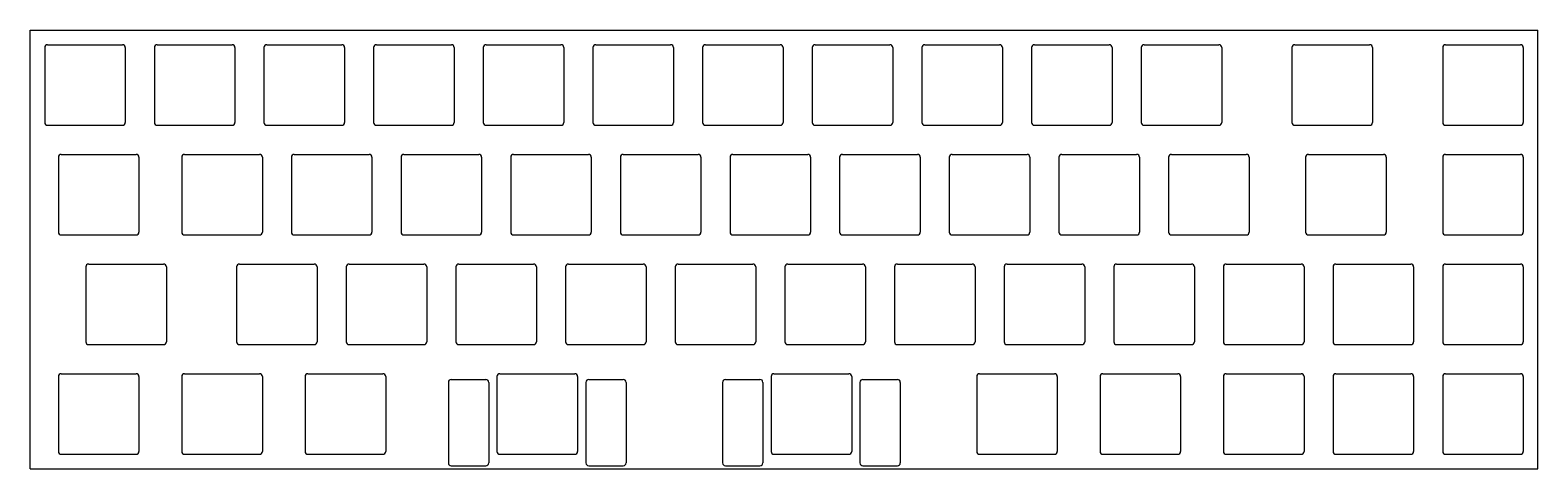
# Model space of a CAD drawing. Header units: millimetres. Extents: x 0 to 262, y -95 to -19.
import ezdxf

# ---------------------------------------------------------------- set-up
doc = ezdxf.new("R2010")
doc.units = ezdxf.units.MM

msp = doc.modelspace()

# ---------------------------------------------------------------- linework, layer by layer
for p, q in [((0, -19.05), (261.9375, -19.05)), ((0, -95.25), (0, -19.05)), ((261.9375, -95.25), (261.9375, -19.05)), ((2.525, -22.075), (2.525, -35.075)), ((3.025, -21.575), (16.025, -21.575)), ((16.525, -22.075), (16.525, -35.075)), ((21.575, -22.075), (21.575, -35.075)), ((22.075, -21.575), (35.075, -21.575)), ((35.575, -22.075), (35.575, -35.075)), ((40.625, -22.075), (40.625, -35.075)), ((41.125, -21.575), (54.125, -21.575)), ((54.625, -22.075), (54.625, -35.075)), ((59.675, -22.075), (59.675, -35.075)), ((60.175, -21.575), (73.175, -21.575)), ((73.675, -22.075), (73.675, -35.075)), ((78.725, -22.075), (78.725, -35.075)), ((79.225, -21.575), (92.225, -21.575)), ((92.725, -22.075), (92.725, -35.075)), ((97.775, -22.075), (97.775, -35.075)), ((98.275, -21.575), (111.275, -21.575)), ((111.775, -22.075), (111.775, -35.075)), ((116.825, -22.075), (116.825, -35.075)), ((117.325, -21.575), (130.325, -21.575)), ((130.825, -22.075), (130.825, -35.075)), ((135.875, -22.075), (135.875, -35.075)), ((136.375, -21.575), (149.375, -21.575)), ((149.875, -22.075), (149.875, -35.075)), ((154.925, -22.075), (154.925, -35.075)), ((155.425, -21.575), (168.425, -21.575)), ((168.925, -22.075), (168.925, -35.075)), ((173.975, -22.075), (173.975, -35.075)), ((174.475, -21.575), (187.475, -21.575)), ((187.975, -22.075), (187.975, -35.075)), ((193.025, -22.075), (193.025, -35.075)), ((193.525, -21.575), (206.525, -21.575)), ((207.025, -22.075), (207.025, -35.075)), ((219.21875, -22.075), (219.21875, -35.075)), ((219.71875, -21.575), (232.71875, -21.575)), ((233.21875, -22.075), (233.21875, -35.075)), ((245.4125, -22.075), (245.4125, -35.075)), ((245.9125, -21.575), (258.9125, -21.575)), ((259.4125, -22.075), (259.4125, -35.075)), ((3.025, -35.575), (16.025, -35.575)), ((22.075, -35.575), (35.075, -35.575)), ((41.125, -35.575), (54.125, -35.575)), ((60.175, -35.575), (73.175, -35.575)), ((79.225, -35.575), (92.225, -35.575)), ((98.275, -35.575), (111.275, -35.575)), ((117.325, -35.575), (130.325, -35.575)), ((136.375, -35.575), (149.375, -35.575)), ((155.425, -35.575), (168.425, -35.575)), ((174.475, -35.575), (187.475, -35.575)), ((193.525, -35.575), (206.525, -35.575)), ((219.71875, -35.575), (232.71875, -35.575)), ((245.9125, -35.575), (258.9125, -35.575)), ((4.90625, -41.125), (4.90625, -54.125)), ((5.40625, -40.625), (18.40625, -40.625)), ((18.90625, -41.125), (18.90625, -54.125)), ((26.3375, -41.125), (26.3375, -54.125)), ((26.8375, -40.625), (39.8375, -40.625)), ((40.3375, -41.125), (40.3375, -54.125)), ((45.3875, -41.125), (45.3875, -54.125)), ((45.8875, -40.625), (58.8875, -40.625)), ((59.3875, -41.125), (59.3875, -54.125)), ((64.4375, -41.125), (64.4375, -54.125)), ((64.9375, -40.625), (77.9375, -40.625)), ((78.4375, -41.125), (78.4375, -54.125)), ((83.4875, -41.125), (83.4875, -54.125)), ((83.9875, -40.625), (96.9875, -40.625)), ((97.4875, -41.125), (97.4875, -54.125)), ((102.5375, -41.125), (102.5375, -54.125)), ((103.0375, -40.625), (116.0375, -40.625)), ((116.5375, -41.125), (116.5375, -54.125)), ((121.5875, -41.125), (121.5875, -54.125)), ((122.0875, -40.625), (135.0875, -40.625)), ((135.5875, -41.125), (135.5875, -54.125)), ((140.6375, -41.125), (140.6375, -54.125)), ((141.1375, -40.625), (154.1375, -40.625)), ((154.6375, -41.125), (154.6375, -54.125)), ((159.6875, -41.125), (159.6875, -54.125)), ((160.1875, -40.625), (173.1875, -40.625)), ((173.6875, -41.125), (173.6875, -54.125)), ((178.7375, -41.125), (178.7375, -54.125)), ((179.2375, -40.625), (192.2375, -40.625)), ((192.7375, -41.125), (192.7375, -54.125)), ((197.7875, -41.125), (197.7875, -54.125)), ((198.2875, -40.625), (211.2875, -40.625)), ((211.7875, -41.125), (211.7875, -54.125)), ((221.6, -41.125), (221.6, -54.125)), ((222.1, -40.625), (235.1, -40.625)), ((235.6, -41.125), (235.6, -54.125)), ((245.4125, -41.125), (245.4125, -54.125)), ((245.9125, -40.625), (258.9125, -40.625)), ((259.4125, -41.125), (259.4125, -54.125)), ((5.40625, -54.625), (18.40625, -54.625)), ((26.8375, -54.625), (39.8375, -54.625)), ((45.8875, -54.625), (58.8875, -54.625)), ((64.9375, -54.625), (77.9375, -54.625)), ((83.9875, -54.625), (96.9875, -54.625)), ((103.0375, -54.625), (116.0375, -54.625)), ((122.0875, -54.625), (135.0875, -54.625)), ((141.1375, -54.625), (154.1375, -54.625)), ((160.1875, -54.625), (173.1875, -54.625)), ((179.2375, -54.625), (192.2375, -54.625)), ((198.2875, -54.625), (211.2875, -54.625)), ((222.1, -54.625), (235.1, -54.625)), ((245.9125, -54.625), (258.9125, -54.625)), ((9.66875, -60.175), (9.66875, -73.175)), ((10.16875, -59.675), (23.16875, -59.675)), ((23.66875, -60.175), (23.66875, -73.175)), ((35.8625, -60.175), (35.8625, -73.175)), ((36.3625, -59.675), (49.3625, -59.675)), ((49.8625, -60.175), (49.8625, -73.175)), ((54.9125, -60.175), (54.9125, -73.175)), ((55.4125, -59.675), (68.4125, -59.675)), ((68.9125, -60.175), (68.9125, -73.175)), ((73.9625, -60.175), (73.9625, -73.175)), ((74.4625, -59.675), (87.4625, -59.675)), ((87.9625, -60.175), (87.9625, -73.175)), ((93.0125, -60.175), (93.0125, -73.175)), ((93.5125, -59.675), (106.5125, -59.675)), ((107.0125, -60.175), (107.0125, -73.175)), ((112.0625, -60.175), (112.0625, -73.175)), ((112.5625, -59.675), (125.5625, -59.675)), ((126.0625, -60.175), (126.0625, -73.175)), ((131.1125, -60.175), (131.1125, -73.175)), ((131.6125, -59.675), (144.6125, -59.675)), ((145.1125, -60.175), (145.1125, -73.175)), ((150.1625, -60.175), (150.1625, -73.175)), ((150.6625, -59.675), (163.6625, -59.675)), ((164.1625, -60.175), (164.1625, -73.175)), ((169.2125, -60.175), (169.2125, -73.175)), ((169.7125, -59.675), (182.7125, -59.675)), ((183.2125, -60.175), (183.2125, -73.175)), ((188.2625, -60.175), (188.2625, -73.175)), ((188.7625, -59.675), (201.7625, -59.675)), ((202.2625, -60.175), (202.2625, -73.175)), ((207.3125, -60.175), (207.3125, -73.175)), ((207.8125, -59.675), (220.8125, -59.675)), ((221.3125, -60.175), (221.3125, -73.175)), ((226.3625, -60.175), (226.3625, -73.175)), ((226.8625, -59.675), (239.8625, -59.675)), ((240.3625, -60.175), (240.3625, -73.175)), ((245.4125, -60.175), (245.4125, -73.175)), ((245.9125, -59.675), (258.9125, -59.675)), ((259.4125, -60.175), (259.4125, -73.175)), ((10.16875, -73.675), (23.16875, -73.675)), ((36.3625, -73.675), (49.3625, -73.675)), ((55.4125, -73.675), (68.4125, -73.675)), ((74.4625, -73.675), (87.4625, -73.675)), ((93.5125, -73.675), (106.5125, -73.675)), ((112.5625, -73.675), (125.5625, -73.675)), ((131.6125, -73.675), (144.6125, -73.675)), ((150.6625, -73.675), (163.6625, -73.675)), ((169.7125, -73.675), (182.7125, -73.675)), ((188.7625, -73.675), (201.7625, -73.675)), ((207.8125, -73.675), (220.8125, -73.675)), ((226.8625, -73.675), (239.8625, -73.675)), ((245.9125, -73.675), (258.9125, -73.675)), ((4.90625, -79.225), (4.90625, -92.225)), ((5.40625, -78.725), (18.40625, -78.725)), ((18.90625, -79.225), (18.90625, -92.225)), ((26.3375, -79.225), (26.3375, -92.225)), ((26.8375, -78.725), (39.8375, -78.725)), ((40.3375, -79.225), (40.3375, -92.225)), ((47.76875, -79.225), (47.76875, -92.225)), ((48.26875, -78.725), (61.26875, -78.725)), ((61.76875, -79.225), (61.76875, -92.225)), ((72.66825, -80.225), (72.66825, -94.225)), ((73.16825, -79.725), (79.16825, -79.725)), ((79.66825, -80.225), (79.66825, -94.225)), ((81.10625, -79.225), (81.10625, -92.225)), ((81.60625, -78.725), (94.60625, -78.725)), ((95.10625, -79.225), (95.10625, -92.225)), ((96.54425, -80.225), (96.54425, -94.225)), ((97.04425, -79.725), (103.04425, -79.725)), ((103.54425, -80.225), (103.54425, -94.225)), ((120.29325, -80.225), (120.29325, -94.225)), ((120.79325, -79.725), (126.79325, -79.725)), ((127.29325, -80.225), (127.29325, -94.225)), ((128.73125, -79.225), (128.73125, -92.225)), ((129.23125, -78.725), (142.23125, -78.725)), ((142.73125, -79.225), (142.73125, -92.225)), ((144.16925, -80.225), (144.16925, -94.225)), ((144.66925, -79.725), (150.66925, -79.725)), ((151.16925, -80.225), (151.16925, -94.225)), ((164.45, -79.225), (164.45, -92.225)), ((164.95, -78.725), (177.95, -78.725)), ((178.45, -79.225), (178.45, -92.225)), ((185.88125, -79.225), (185.88125, -92.225)), ((186.38125, -78.725), (199.38125, -78.725)), ((199.88125, -79.225), (199.88125, -92.225)), ((207.3125, -79.225), (207.3125, -92.225)), ((207.8125, -78.725), (220.8125, -78.725)), ((221.3125, -79.225), (221.3125, -92.225)), ((226.3625, -79.225), (226.3625, -92.225)), ((226.8625, -78.725), (239.8625, -78.725)), ((240.3625, -79.225), (240.3625, -92.225)), ((245.4125, -79.225), (245.4125, -92.225)), ((245.9125, -78.725), (258.9125, -78.725)), ((259.4125, -79.225), (259.4125, -92.225)), ((5.40625, -92.725), (18.40625, -92.725)), ((26.8375, -92.725), (39.8375, -92.725)), ((48.26875, -92.725), (61.26875, -92.725)), ((81.60625, -92.725), (94.60625, -92.725)), ((129.23125, -92.725), (142.23125, -92.725)), ((164.95, -92.725), (177.95, -92.725)), ((186.38125, -92.725), (199.38125, -92.725)), ((207.8125, -92.725), (220.8125, -92.725)), ((226.8625, -92.725), (239.8625, -92.725)), ((245.9125, -92.725), (258.9125, -92.725)), ((0, -95.25), (261.9375, -95.25)), ((73.16825, -94.725), (79.16825, -94.725)), ((97.04425, -94.725), (103.04425, -94.725)), ((120.79325, -94.725), (126.79325, -94.725)), ((144.66925, -94.725), (150.66925, -94.725))]:
    msp.add_line(p, q)
for centre, start, end in [((3.025, -22.075), 90, 180), ((16.025, -22.075), 0, 90), ((22.075, -22.075), 90, 180), ((35.075, -22.075), 0, 90), ((41.125, -22.075), 90, 180), ((54.125, -22.075), 0, 90), ((60.175, -22.075), 90, 180), ((73.175, -22.075), 0, 90), ((79.225, -22.075), 90, 180), ((92.225, -22.075), 0, 90), ((98.275, -22.075), 90, 180), ((111.275, -22.075), 0, 90), ((117.325, -22.075), 90, 180), ((130.325, -22.075), 0, 90), ((136.375, -22.075), 90, 180), ((149.375, -22.075), 0, 90), ((155.425, -22.075), 90, 180), ((168.425, -22.075), 0, 90), ((174.475, -22.075), 90, 180), ((187.475, -22.075), 0, 90), ((193.525, -22.075), 90, 180), ((206.525, -22.075), 0, 90), ((219.71875, -22.075), 90, 180), ((232.71875, -22.075), 0, 90), ((245.9125, -22.075), 90, 180), ((258.9125, -22.075), 0, 90), ((3.025, -35.075), 180, 270), ((16.025, -35.075), 270, 0), ((22.075, -35.075), 180, 270), ((35.075, -35.075), 270, 0), ((41.125, -35.075), 180, 270), ((54.125, -35.075), 270, 0), ((60.175, -35.075), 180, 270), ((73.175, -35.075), 270, 0), ((79.225, -35.075), 180, 270), ((92.225, -35.075), 270, 0), ((98.275, -35.075), 180, 270), ((111.275, -35.075), 270, 0), ((117.325, -35.075), 180, 270), ((130.325, -35.075), 270, 0), ((136.375, -35.075), 180, 270), ((149.375, -35.075), 270, 0), ((155.425, -35.075), 180, 270), ((168.425, -35.075), 270, 0), ((174.475, -35.075), 180, 270), ((187.475, -35.075), 270, 0), ((193.525, -35.075), 180, 270), ((206.525, -35.075), 270, 0), ((219.71875, -35.075), 180, 270), ((232.71875, -35.075), 270, 0), ((245.9125, -35.075), 180, 270), ((258.9125, -35.075), 270, 0), ((5.40625, -41.125), 90, 180), ((18.40625, -41.125), 0, 90), ((26.8375, -41.125), 90, 180), ((39.8375, -41.125), 0, 90), ((45.8875, -41.125), 90, 180), ((58.8875, -41.125), 0, 90), ((64.9375, -41.125), 90, 180), ((77.9375, -41.125), 0, 90), ((83.9875, -41.125), 90, 180), ((96.9875, -41.125), 0, 90), ((103.0375, -41.125), 90, 180), ((116.0375, -41.125), 0, 90), ((122.0875, -41.125), 90, 180), ((135.0875, -41.125), 0, 90), ((141.1375, -41.125), 90, 180), ((154.1375, -41.125), 0, 90), ((160.1875, -41.125), 90, 180), ((173.1875, -41.125), 0, 90), ((179.2375, -41.125), 90, 180), ((192.2375, -41.125), 0, 90), ((198.2875, -41.125), 90, 180), ((211.2875, -41.125), 0, 90), ((222.1, -41.125), 90, 180), ((235.1, -41.125), 0, 90), ((245.9125, -41.125), 90, 180), ((258.9125, -41.125), 0, 90), ((5.40625, -54.125), 180, 270), ((18.40625, -54.125), 270, 0), ((26.8375, -54.125), 180, 270), ((39.8375, -54.125), 270, 0), ((45.8875, -54.125), 180, 270), ((58.8875, -54.125), 270, 0), ((64.9375, -54.125), 180, 270), ((77.9375, -54.125), 270, 0), ((83.9875, -54.125), 180, 270), ((96.9875, -54.125), 270, 0), ((103.0375, -54.125), 180, 270), ((116.0375, -54.125), 270, 0), ((122.0875, -54.125), 180, 270), ((135.0875, -54.125), 270, 0), ((141.1375, -54.125), 180, 270), ((154.1375, -54.125), 270, 0), ((160.1875, -54.125), 180, 270), ((173.1875, -54.125), 270, 0), ((179.2375, -54.125), 180, 270), ((192.2375, -54.125), 270, 0), ((198.2875, -54.125), 180, 270), ((211.2875, -54.125), 270, 0), ((222.1, -54.125), 180, 270), ((235.1, -54.125), 270, 0), ((245.9125, -54.125), 180, 270), ((258.9125, -54.125), 270, 0), ((10.16875, -60.175), 90, 180), ((23.16875, -60.175), 0, 90), ((36.3625, -60.175), 90, 180), ((49.3625, -60.175), 0, 90), ((55.4125, -60.175), 90, 180), ((68.4125, -60.175), 0, 90), ((74.4625, -60.175), 90, 180), ((87.4625, -60.175), 0, 90), ((93.5125, -60.175), 90, 180), ((106.5125, -60.175), 0, 90), ((112.5625, -60.175), 90, 180), ((125.5625, -60.175), 0, 90), ((131.6125, -60.175), 90, 180), ((144.6125, -60.175), 0, 90), ((150.6625, -60.175), 90, 180), ((163.6625, -60.175), 0, 90), ((169.7125, -60.175), 90, 180), ((182.7125, -60.175), 0, 90), ((188.7625, -60.175), 90, 180), ((201.7625, -60.175), 0, 90), ((207.8125, -60.175), 90, 180), ((220.8125, -60.175), 0, 90), ((226.8625, -60.175), 90, 180), ((239.8625, -60.175), 0, 90), ((245.9125, -60.175), 90, 180), ((258.9125, -60.175), 0, 90), ((10.16875, -73.175), 180, 270), ((23.16875, -73.175), 270, 0), ((36.3625, -73.175), 180, 270), ((49.3625, -73.175), 270, 0), ((55.4125, -73.175), 180, 270), ((68.4125, -73.175), 270, 0), ((74.4625, -73.175), 180, 270), ((87.4625, -73.175), 270, 0), ((93.5125, -73.175), 180, 270), ((106.5125, -73.175), 270, 0), ((112.5625, -73.175), 180, 270), ((125.5625, -73.175), 270, 0), ((131.6125, -73.175), 180, 270), ((144.6125, -73.175), 270, 0), ((150.6625, -73.175), 180, 270), ((163.6625, -73.175), 270, 0), ((169.7125, -73.175), 180, 270), ((182.7125, -73.175), 270, 0), ((188.7625, -73.175), 180, 270), ((201.7625, -73.175), 270, 0), ((207.8125, -73.175), 180, 270), ((220.8125, -73.175), 270, 0), ((226.8625, -73.175), 180, 270), ((239.8625, -73.175), 270, 0), ((245.9125, -73.175), 180, 270), ((258.9125, -73.175), 270, 0), ((5.40625, -79.225), 90, 180), ((18.40625, -79.225), 0, 90), ((26.8375, -79.225), 90, 180), ((39.8375, -79.225), 0, 90), ((48.26875, -79.225), 90, 180), ((61.26875, -79.225), 0, 90), ((73.16825, -80.225), 90, 180), ((79.16825, -80.225), 0, 90), ((81.60625, -79.225), 90, 180), ((94.60625, -79.225), 0, 90), ((97.04425, -80.225), 90, 180), ((103.04425, -80.225), 0, 90), ((120.79325, -80.225), 90, 180), ((126.79325, -80.225), 0, 90), ((129.23125, -79.225), 90, 180), ((142.23125, -79.225), 0, 90), ((144.66925, -80.225), 90, 180), ((150.66925, -80.225), 0, 90), ((164.95, -79.225), 90, 180), ((177.95, -79.225), 0, 90), ((186.38125, -79.225), 90, 180), ((199.38125, -79.225), 0, 90), ((207.8125, -79.225), 90, 180), ((220.8125, -79.225), 0, 90), ((226.8625, -79.225), 90, 180), ((239.8625, -79.225), 0, 90), ((245.9125, -79.225), 90, 180), ((258.9125, -79.225), 0, 90), ((5.40625, -92.225), 180, 270), ((18.40625, -92.225), 270, 0), ((26.8375, -92.225), 180, 270), ((39.8375, -92.225), 270, 0), ((48.26875, -92.225), 180, 270), ((61.26875, -92.225), 270, 0), ((73.16825, -94.225), 180, 270), ((79.16825, -94.225), 270, 0), ((81.60625, -92.225), 180, 270), ((94.60625, -92.225), 270, 0), ((97.04425, -94.225), 180, 270), ((103.04425, -94.225), 270, 0), ((120.79325, -94.225), 180, 270), ((126.79325, -94.225), 270, 0), ((129.23125, -92.225), 180, 270), ((142.23125, -92.225), 270, 0), ((144.66925, -94.225), 180, 270), ((150.66925, -94.225), 270, 0), ((164.95, -92.225), 180, 270), ((177.95, -92.225), 270, 0), ((186.38125, -92.225), 180, 270), ((199.38125, -92.225), 270, 0), ((207.8125, -92.225), 180, 270), ((220.8125, -92.225), 270, 0), ((226.8625, -92.225), 180, 270), ((239.8625, -92.225), 270, 0), ((245.9125, -92.225), 180, 270), ((258.9125, -92.225), 270, 0)]:
    msp.add_arc(centre, 0.5, start, end)

doc.saveas('drawing.dxf')
